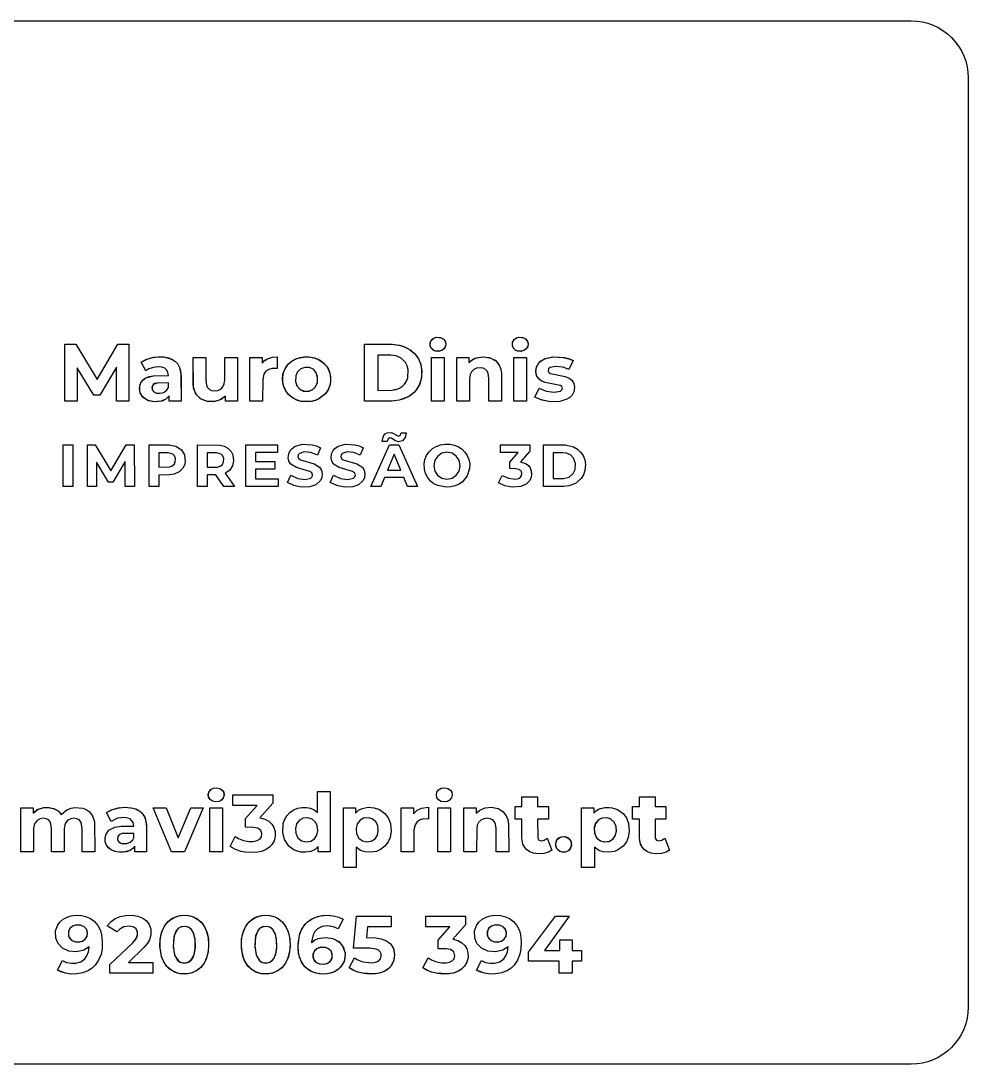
# Model space of a CAD drawing. Header units: millimetres. Extents: x 0 to 85, y 0 to 55.
# Drawn here: x 35 to 85, y 0 to 55 of the extents above; entities that cross this region are included whole.
import ezdxf

# ---------------------------------------------------------------- set-up
doc = ezdxf.new("R2010")
doc.units = ezdxf.units.MM
for name, color, linetype in [('1_BASE_PRETO', 250, 'Continuous'), ('2_COBRE', 30, 'Continuous'), ('3_BRANCO', 7, 'Continuous')]:
    doc.layers.add(name, color=color, linetype=linetype)

msp = doc.modelspace()

# ---------------------------------------------------------------- linework, layer by layer
at = {"layer": '1_BASE_PRETO'}
msp.add_lwpolyline([(3, 55), (82, 55), (82.294, 54.986), (82.585, 54.942), (82.871, 54.871), (83.148, 54.772), (83.414, 54.646), (83.667, 54.494), (83.903, 54.319), (84.121, 54.121), (84.319, 53.903), (84.494, 53.667), (84.646, 53.414), (84.772, 53.148), (84.871, 52.871), (84.942, 52.585), (84.986, 52.294), (85, 52), (85, 3), (84.986, 2.706), (84.942, 2.415), (84.871, 2.129), (84.772, 1.852), (84.646, 1.586), (84.494, 1.333), (84.319, 1.097), (84.121, 0.879), (83.903, 0.681), (83.667, 0.506), (83.414, 0.354), (83.148, 0.228), (82.871, 0.129), (82.585, 0.058), (82.294, 0.014), (82, 0), (3, 0)], dxfattribs=at)
at = {"layer": '2_COBRE'}
for points in [[(37.366, 34.95), (37.366, 37.95), (37.94, 37.95), (39.064, 36.087), (40.168, 37.95), (40.738, 37.95), (40.747, 34.95), (40.096, 34.95), (40.092, 36.751), (39.208, 35.267), (38.896, 35.267), (38.017, 36.712), (38.017, 34.95)], [(55.32, 37.799), (55.605, 37.638), (55.838, 37.43), (56.018, 37.175), (56.136, 36.878), (56.186, 36.54), (56.155, 36.105), (56.054, 35.799), (55.888, 35.531), (55.668, 35.31), (55.469, 35.175), (54.994, 34.997), (54.631, 34.952), (53.171, 34.95), (53.171, 37.95), (54.725, 37.943), (55.079, 37.883)], [(56.682, 37.753), (56.63, 37.889), (56.644, 38.069), (56.719, 38.194), (56.845, 38.284), (57.005, 38.322), (57.208, 38.298), (57.341, 38.222), (57.428, 38.107), (57.457, 37.963), (57.429, 37.81), (57.343, 37.686), (57.241, 37.616), (57.078, 37.578), (56.905, 37.594), (56.79, 37.646)], [(61.019, 37.753), (60.967, 37.889), (60.981, 38.069), (61.057, 38.194), (61.182, 38.284), (61.342, 38.322), (61.546, 38.298), (61.678, 38.222), (61.765, 38.107), (61.794, 37.963), (61.766, 37.81), (61.681, 37.686), (61.578, 37.616), (61.415, 37.578), (61.242, 37.594), (61.128, 37.646)], [(42.442, 34.945), (42.061, 34.919), (41.703, 35.008), (41.452, 35.198), (41.355, 35.357), (41.313, 35.499), (41.313, 35.733), (41.369, 35.911), (41.476, 36.061), (41.641, 36.179), (42.034, 36.29), (42.826, 36.304), (42.805, 36.461), (42.742, 36.587), (42.637, 36.682), (42.488, 36.739), (42.257, 36.758), (42.039, 36.73), (41.798, 36.648), (41.63, 36.544), (41.39, 37.011), (41.644, 37.149), (42.004, 37.254), (42.275, 37.287), (42.586, 37.28), (43.007, 37.168), (43.203, 37.041), (43.308, 36.931), (43.421, 36.723), (43.468, 36.557), (43.494, 36.266), (43.494, 34.95), (42.868, 34.95), (42.868, 35.237), (42.7, 35.056)], [(44.516, 35.076), (44.279, 35.323), (44.148, 35.689), (44.128, 37.256), (44.797, 37.256), (44.797, 36.051), (44.828, 35.802), (44.875, 35.689), (44.972, 35.581), (45.102, 35.516), (45.264, 35.494), (45.437, 35.518), (45.584, 35.59), (45.698, 35.714), (45.762, 35.856), (45.795, 36.074), (45.796, 37.256), (46.464, 37.256), (46.464, 34.95), (45.83, 34.95), (45.83, 35.22), (45.56, 35.015), (45.219, 34.921), (44.843, 34.944)], [(48.102, 37.209), (48.315, 37.27), (48.56, 37.29), (48.56, 36.673), (48.304, 36.675), (48.119, 36.625), (47.966, 36.525), (47.858, 36.372), (47.799, 36.103), (47.797, 34.95), (47.128, 34.95), (47.128, 37.256), (47.767, 37.256), (47.767, 36.953), (47.921, 37.108)], [(49.353, 35.136), (49.163, 35.296), (49.012, 35.492), (48.906, 35.718), (48.854, 35.969), (48.854, 36.239), (48.906, 36.491), (49.012, 36.718), (49.163, 36.914), (49.353, 37.072), (49.579, 37.193), (50.043, 37.288), (50.327, 37.276), (50.588, 37.215), (50.823, 37.106), (51.023, 36.957), (51.183, 36.772), (51.276, 36.61), (51.339, 36.433), (51.378, 36.172), (51.373, 35.969), (51.321, 35.718), (51.217, 35.492), (51.067, 35.296), (50.709, 35.041), (50.461, 34.954), (50.258, 34.922), (49.768, 34.954), (49.579, 35.014)], [(55.021, 35.634), (55.181, 35.74), (55.311, 35.877), (55.455, 36.185), (55.475, 36.615), (55.426, 36.813), (55.338, 36.986), (55.105, 37.217), (54.831, 37.339), (54.559, 37.379), (53.866, 37.38), (53.866, 35.52), (54.617, 35.525), (54.831, 35.561)], [(56.707, 34.95), (56.707, 37.256), (57.376, 37.256), (57.376, 34.95)], [(59.059, 37.229), (59.441, 37.29), (59.797, 37.236), (60.09, 37.075), (60.273, 36.846), (60.352, 36.646), (60.392, 36.406), (60.397, 34.95), (59.728, 34.95), (59.728, 36.167), (59.698, 36.409), (59.65, 36.52), (59.553, 36.626), (59.424, 36.69), (59.261, 36.711), (59.083, 36.688), (58.928, 36.616), (58.81, 36.493), (58.743, 36.352), (58.709, 36.132), (58.708, 34.95), (58.04, 34.95), (58.04, 37.256), (58.678, 37.256), (58.678, 36.982), (58.869, 37.14)], [(61.044, 34.95), (61.044, 37.256), (61.713, 37.256), (61.713, 34.95)], [(62.481, 35.016), (62.154, 35.164), (62.377, 35.644), (62.752, 35.484), (63.178, 35.421), (63.506, 35.477), (63.579, 35.544), (63.602, 35.647), (63.566, 35.725), (63.478, 35.776), (62.7, 35.932), (62.484, 36.026), (62.353, 36.132), (62.247, 36.304), (62.21, 36.544), (62.242, 36.75), (62.363, 36.963), (62.529, 37.105), (62.703, 37.194), (63.147, 37.286), (63.708, 37.248), (63.981, 37.175), (64.164, 37.089), (63.941, 36.613), (63.639, 36.74), (63.234, 36.784), (62.951, 36.724), (62.874, 36.656), (62.848, 36.57), (62.875, 36.483), (62.973, 36.417), (63.752, 36.253), (63.965, 36.161), (64.095, 36.057), (64.204, 35.888), (64.241, 35.687), (64.209, 35.447), (64.113, 35.269), (63.992, 35.149), (63.834, 35.051), (63.474, 34.939), (62.977, 34.922)], [(50.467, 35.575), (50.61, 35.734), (50.69, 35.954), (50.69, 36.254), (50.61, 36.473), (50.467, 36.631), (50.274, 36.722), (50.018, 36.734), (49.816, 36.664), (49.637, 36.5), (49.544, 36.289), (49.531, 35.989), (49.62, 35.734), (49.765, 35.575), (49.987, 35.477), (50.244, 35.477)], [(42.027, 35.821), (41.959, 35.689), (41.972, 35.55), (42.056, 35.441), (42.204, 35.378), (42.398, 35.369), (42.578, 35.416), (42.727, 35.52), (42.826, 35.679), (42.826, 35.914), (42.239, 35.907), (42.11, 35.876)], [(54.77, 32.876), (54.594, 32.998), (54.503, 33.017), (54.41, 32.966), (54.368, 32.832), (54.104, 32.832), (54.172, 33.12), (54.253, 33.225), (54.357, 33.289), (54.597, 33.295), (54.959, 33.099), (55.055, 33.143), (55.103, 33.282), (55.364, 33.282), (55.312, 33.03), (55.168, 32.858), (54.97, 32.811)], [(37.78, 32.65), (37.78, 30.45), (37.271, 30.45), (37.271, 32.65)], [(38.553, 30.45), (38.553, 32.65), (38.974, 32.65), (39.798, 31.284), (40.608, 32.65), (41.026, 32.65), (41.033, 30.45), (40.555, 30.45), (40.552, 31.77), (39.904, 30.683), (39.675, 30.683), (39.031, 31.742), (39.031, 30.45)], [(43.224, 32.572), (43.519, 32.379), (43.672, 32.125), (43.709, 31.756), (43.672, 31.581), (43.597, 31.427), (43.387, 31.217), (43.132, 31.104), (42.873, 31.06), (42.315, 31.057), (42.315, 30.45), (41.806, 30.45), (41.806, 32.65), (42.873, 32.646)], [(45.555, 32.631), (45.775, 32.574), (45.958, 32.478), (46.141, 32.296), (46.225, 32.125), (46.264, 31.803), (46.209, 31.542), (46.041, 31.3), (45.815, 31.155), (46.306, 30.45), (45.756, 30.45), (45.334, 31.063), (44.867, 31.063), (44.867, 30.45), (44.358, 30.45), (44.358, 32.65)], [(46.919, 32.65), (48.582, 32.65), (48.582, 32.241), (47.425, 32.241), (47.425, 31.764), (48.447, 31.764), (48.447, 31.368), (47.425, 31.368), (47.425, 30.859), (48.623, 30.859), (48.623, 30.45), (46.919, 30.45)], [(49.449, 30.498), (49.107, 30.667), (49.28, 31.05), (49.653, 30.873), (50.035, 30.821), (50.33, 30.886), (50.408, 30.967), (50.429, 31.074), (50.386, 31.174), (50.281, 31.244), (49.575, 31.447), (49.285, 31.63), (49.185, 31.787), (49.151, 31.968), (49.176, 32.183), (49.253, 32.347), (49.351, 32.461), (49.521, 32.576), (49.901, 32.679), (50.406, 32.657), (50.64, 32.592), (50.842, 32.493), (50.684, 32.106), (50.346, 32.245), (49.991, 32.276), (49.739, 32.196), (49.677, 32.12), (49.657, 32.028), (49.691, 31.925), (49.788, 31.853), (50.511, 31.646), (50.802, 31.464), (50.901, 31.307), (50.935, 31.128), (50.91, 30.917), (50.832, 30.755), (50.601, 30.547), (50.29, 30.436), (49.846, 30.419)], [(51.706, 30.498), (51.363, 30.667), (51.536, 31.05), (51.91, 30.873), (52.292, 30.821), (52.586, 30.886), (52.665, 30.967), (52.686, 31.074), (52.642, 31.174), (52.537, 31.244), (51.832, 31.447), (51.541, 31.63), (51.442, 31.787), (51.408, 31.968), (51.433, 32.183), (51.509, 32.347), (51.608, 32.461), (51.777, 32.576), (52.157, 32.679), (52.662, 32.657), (52.896, 32.592), (53.098, 32.493), (52.941, 32.106), (52.602, 32.245), (52.248, 32.276), (51.995, 32.196), (51.933, 32.12), (51.913, 32.028), (51.947, 31.925), (52.045, 31.853), (52.768, 31.646), (53.058, 31.464), (53.158, 31.307), (53.192, 31.128), (53.167, 30.917), (53.089, 30.755), (52.857, 30.547), (52.546, 30.436), (52.103, 30.419)], [(54.484, 32.65), (54.987, 32.65), (55.971, 30.45), (55.436, 30.45), (55.241, 30.921), (54.221, 30.921), (54.025, 30.45), (53.504, 30.45)], [(57.038, 30.497), (56.831, 30.599), (56.654, 30.736), (56.486, 30.94), (56.386, 31.139), (56.328, 31.36), (56.317, 31.647), (56.357, 31.875), (56.442, 32.083), (56.565, 32.267), (56.759, 32.45), (56.954, 32.566), (57.175, 32.646), (57.415, 32.684), (57.67, 32.68), (57.907, 32.633), (58.122, 32.546), (58.31, 32.423), (58.467, 32.267), (58.59, 32.084), (58.676, 31.877), (58.717, 31.648), (58.713, 31.406), (58.59, 31.015), (58.344, 30.705), (58.162, 30.576), (57.952, 30.481), (57.72, 30.426), (57.468, 30.413)], [(60.571, 30.486), (60.232, 30.648), (60.43, 31.038), (60.756, 30.883), (61.132, 30.843), (61.287, 30.877), (61.4, 30.948), (61.453, 31.026), (61.47, 31.147), (61.423, 31.272), (61.304, 31.357), (61.141, 31.39), (60.826, 31.393), (60.826, 31.729), (61.279, 32.241), (60.342, 32.241), (60.342, 32.65), (61.882, 32.65), (61.882, 32.32), (61.388, 31.757), (61.685, 31.656), (61.815, 31.553), (61.908, 31.428), (61.964, 31.285), (61.982, 31.086), (61.959, 30.943), (61.886, 30.775), (61.698, 30.579), (61.408, 30.448), (60.98, 30.415)], [(64.184, 32.539), (64.393, 32.421), (64.564, 32.269), (64.696, 32.081), (64.783, 31.864), (64.82, 31.616), (64.796, 31.297), (64.723, 31.072), (64.601, 30.876), (64.293, 30.615), (63.945, 30.484), (63.679, 30.451), (62.608, 30.45), (62.608, 32.65), (63.748, 32.645)], [(43.141, 31.639), (43.188, 31.751), (43.194, 31.921), (43.141, 32.067), (43.057, 32.154), (42.819, 32.231), (42.315, 32.235), (42.315, 31.471), (42.899, 31.488), (43.031, 31.536)], [(45.676, 31.614), (45.74, 31.751), (45.746, 31.921), (45.693, 32.067), (45.609, 32.154), (45.371, 32.231), (44.867, 32.235), (44.867, 31.468), (45.413, 31.477), (45.553, 31.518)], [(54.382, 31.308), (55.081, 31.308), (54.732, 32.15)], [(57.789, 30.896), (58.007, 31.041), (58.153, 31.264), (58.205, 31.55), (58.153, 31.836), (58.009, 32.059), (57.79, 32.204), (57.517, 32.254), (57.245, 32.204), (57.027, 32.059), (56.881, 31.836), (56.829, 31.55), (56.881, 31.266), (57.025, 31.041), (57.244, 30.896), (57.517, 30.846)], [(63.965, 30.951), (64.177, 31.13), (64.283, 31.356), (64.298, 31.671), (64.197, 31.943), (64.026, 32.113), (63.826, 32.202), (63.626, 32.231), (63.118, 32.232), (63.118, 30.868), (63.668, 30.871)], [(44.942, 14.109), (44.936, 14.261), (44.988, 14.397), (45.096, 14.504), (45.211, 14.556), (45.383, 14.572), (45.544, 14.537), (45.689, 14.43), (45.752, 14.303), (45.758, 14.148), (45.707, 14.007), (45.601, 13.897), (45.486, 13.845), (45.311, 13.828), (45.151, 13.866), (45.025, 13.956)], [(49.18, 11.491), (48.946, 11.837), (48.855, 12.213), (48.887, 12.692), (48.946, 12.873), (49.066, 13.084), (49.223, 13.259), (49.414, 13.394), (49.634, 13.488), (49.874, 13.534), (50.115, 13.535), (50.325, 13.494), (50.511, 13.411), (50.691, 13.265), (50.691, 14.38), (51.36, 14.38), (51.36, 11.2), (50.721, 11.2), (50.721, 11.467), (50.564, 11.321), (50.335, 11.212), (50.061, 11.167), (49.812, 11.179), (49.467, 11.285)], [(56.986, 14.054), (56.957, 14.2), (56.986, 14.346), (57.073, 14.466), (57.206, 14.546), (57.373, 14.573), (57.569, 14.537), (57.695, 14.451), (57.77, 14.33), (57.787, 14.18), (57.748, 14.033), (57.652, 13.916), (57.543, 13.854), (57.373, 13.827), (57.206, 13.854), (57.073, 13.934)], [(46.367, 11.31), (46.076, 11.47), (46.346, 12.001), (46.531, 11.89), (46.79, 11.79), (47.064, 11.738), (47.303, 11.736), (47.514, 11.782), (47.668, 11.879), (47.74, 11.985), (47.763, 12.151), (47.699, 12.321), (47.537, 12.437), (47.315, 12.482), (46.886, 12.486), (46.886, 12.944), (47.502, 13.643), (46.226, 13.643), (46.226, 14.2), (48.326, 14.2), (48.326, 13.75), (47.651, 12.982), (47.911, 12.915), (48.121, 12.803), (48.282, 12.651), (48.392, 12.472), (48.452, 12.267), (48.458, 12.017), (48.398, 11.779), (48.302, 11.6), (48.162, 11.444), (47.976, 11.314), (47.744, 11.216), (47.538, 11.171), (46.97, 11.162), (46.66, 11.216)], [(61.524, 11.605), (61.465, 11.908), (61.463, 12.911), (61.107, 12.911), (61.107, 13.586), (61.463, 13.586), (61.463, 14.096), (62.291, 14.096), (62.291, 13.586), (62.866, 13.586), (62.866, 12.911), (62.291, 12.911), (62.301, 11.916), (62.368, 11.813), (62.499, 11.777), (62.642, 11.802), (62.806, 11.908), (63.046, 11.281), (62.868, 11.175), (62.629, 11.105), (62.32, 11.088), (62.088, 11.121), (61.886, 11.196), (61.716, 11.315), (61.624, 11.418)], [(67.703, 11.675), (67.667, 11.908), (67.664, 12.911), (67.309, 12.911), (67.309, 13.586), (67.664, 13.586), (67.664, 14.096), (68.493, 14.096), (68.493, 13.586), (69.067, 13.586), (69.067, 12.911), (68.493, 12.911), (68.503, 11.916), (68.57, 11.813), (68.7, 11.777), (68.844, 11.802), (69.008, 11.908), (69.247, 11.281), (69.069, 11.175), (68.83, 11.105), (68.522, 11.088), (68.289, 11.121), (68.087, 11.196), (67.917, 11.315), (67.787, 11.476)], [(36.252, 13.529), (36.539, 13.534), (36.821, 13.461), (37.017, 13.345), (37.176, 13.164), (37.472, 13.412), (37.694, 13.5), (37.877, 13.534), (38.312, 13.501), (38.492, 13.431), (38.647, 13.325), (38.826, 13.096), (38.929, 12.781), (38.949, 11.2), (38.28, 11.2), (38.28, 12.417), (38.251, 12.659), (38.206, 12.77), (38.114, 12.876), (37.991, 12.94), (37.839, 12.961), (37.675, 12.938), (37.533, 12.866), (37.425, 12.746), (37.364, 12.609), (37.334, 12.398), (37.333, 11.2), (36.664, 11.2), (36.664, 12.417), (36.636, 12.659), (36.592, 12.77), (36.501, 12.876), (36.38, 12.94), (36.227, 12.961), (36.063, 12.938), (35.921, 12.866), (35.813, 12.746), (35.753, 12.609), (35.722, 12.398), (35.721, 11.2), (35.053, 11.2), (35.053, 13.506), (35.691, 13.506), (35.691, 13.239), (35.957, 13.441)], [(40.622, 11.195), (40.191, 11.174), (39.963, 11.225), (39.809, 11.297), (39.657, 11.419), (39.568, 11.541), (39.501, 11.713), (39.485, 11.905), (39.521, 12.093), (39.684, 12.337), (39.997, 12.498), (40.339, 12.551), (41.006, 12.554), (40.973, 12.745), (40.817, 12.932), (40.527, 13.007), (40.148, 12.962), (39.81, 12.794), (39.57, 13.261), (39.872, 13.418), (40.238, 13.514), (40.564, 13.54), (40.948, 13.5), (41.187, 13.418), (41.383, 13.291), (41.531, 13.117), (41.628, 12.893), (41.674, 12.516), (41.674, 11.2), (41.049, 11.2), (41.049, 11.487), (40.948, 11.361), (40.803, 11.259)], [(42.021, 13.506), (42.711, 13.506), (43.349, 11.936), (44.01, 13.506), (44.653, 13.506), (43.68, 11.2), (42.99, 11.2)], [(45.681, 13.506), (45.681, 11.2), (45.013, 11.2), (45.013, 13.506)], [(53.042, 13.477), (53.366, 13.539), (53.676, 13.516), (53.958, 13.42), (54.243, 13.215), (54.422, 12.979), (54.536, 12.689), (54.573, 12.281), (54.52, 11.951), (54.422, 11.723), (54.243, 11.487), (54.011, 11.311), (53.793, 11.218), (53.49, 11.167), (53.204, 11.186), (52.96, 11.27), (52.731, 11.446), (52.731, 10.369), (52.063, 10.369), (52.063, 13.506), (52.701, 13.506), (52.701, 13.239), (52.86, 13.384)], [(56.182, 13.494), (56.537, 13.54), (56.537, 12.923), (56.282, 12.925), (56.096, 12.875), (55.944, 12.775), (55.835, 12.622), (55.776, 12.353), (55.774, 11.2), (55.106, 11.2), (55.106, 13.506), (55.744, 13.506), (55.744, 13.203), (55.94, 13.387)], [(57.707, 13.506), (57.707, 11.2), (57.039, 11.2), (57.039, 13.506)], [(59.536, 13.509), (59.87, 13.539), (60.218, 13.47), (60.465, 13.325), (60.647, 13.096), (60.727, 12.896), (60.766, 12.656), (60.771, 11.2), (60.103, 11.2), (60.103, 12.417), (60.072, 12.659), (60.025, 12.77), (59.928, 12.876), (59.798, 12.94), (59.636, 12.961), (59.457, 12.938), (59.302, 12.866), (59.184, 12.743), (59.118, 12.602), (59.084, 12.382), (59.083, 11.2), (58.414, 11.2), (58.414, 13.506), (59.053, 13.506), (59.053, 13.232), (59.243, 13.39)], [(65.599, 13.477), (65.923, 13.539), (66.233, 13.516), (66.515, 13.42), (66.8, 13.215), (66.979, 12.979), (67.093, 12.689), (67.13, 12.281), (67.077, 11.951), (66.979, 11.723), (66.8, 11.487), (66.568, 11.311), (66.35, 11.218), (66.047, 11.167), (65.761, 11.186), (65.517, 11.27), (65.289, 11.446), (65.289, 10.369), (64.62, 10.369), (64.62, 13.506), (65.259, 13.506), (65.259, 13.239), (65.417, 13.384)], [(50.532, 11.885), (50.654, 12.072), (50.703, 12.314), (50.676, 12.573), (50.573, 12.775), (50.413, 12.914), (50.181, 12.988), (49.929, 12.964), (49.742, 12.862), (49.59, 12.667), (49.529, 12.431), (49.546, 12.169), (49.657, 11.932), (49.844, 11.777), (50.084, 11.715), (50.33, 11.752)], [(53.726, 11.885), (53.846, 12.072), (53.896, 12.314), (53.869, 12.573), (53.766, 12.775), (53.581, 12.929), (53.375, 12.988), (53.122, 12.964), (52.935, 12.862), (52.785, 12.667), (52.726, 12.431), (52.751, 12.136), (52.871, 11.908), (53.065, 11.764), (53.277, 11.715), (53.526, 11.752)], [(66.283, 11.885), (66.404, 12.072), (66.453, 12.314), (66.426, 12.573), (66.323, 12.775), (66.138, 12.929), (65.933, 12.988), (65.679, 12.964), (65.492, 12.862), (65.342, 12.667), (65.283, 12.431), (65.308, 12.136), (65.428, 11.908), (65.622, 11.764), (65.834, 11.715), (66.083, 11.752)], [(40.158, 12), (40.145, 11.822), (40.236, 11.691), (40.414, 11.622), (40.641, 11.628), (40.813, 11.695), (40.946, 11.817), (41.006, 11.929), (41.006, 12.164), (40.382, 12.152), (40.243, 12.102)], [(63.327, 11.333), (63.26, 11.481), (63.253, 11.657), (63.308, 11.809), (63.422, 11.924), (63.566, 11.987), (63.732, 11.993), (63.883, 11.941), (64.003, 11.835), (64.069, 11.69), (64.075, 11.515), (64.021, 11.36), (63.91, 11.241), (63.765, 11.176), (63.598, 11.17), (63.448, 11.223)], [(37.405, 4.79), (36.984, 4.954), (37.241, 5.464), (37.451, 5.361), (37.711, 5.317), (37.95, 5.324), (38.209, 5.399), (38.417, 5.55), (38.534, 5.712), (38.61, 5.915), (38.645, 6.186), (38.364, 6.002), (37.986, 5.921), (37.575, 5.96), (37.248, 6.112), (37.007, 6.36), (36.89, 6.638), (36.882, 7.03), (36.991, 7.339), (37.121, 7.509), (37.286, 7.647), (37.484, 7.752), (37.704, 7.821), (37.942, 7.85), (38.243, 7.836), (38.461, 7.79), (38.719, 7.68), (38.937, 7.518), (39.112, 7.306), (39.241, 7.043), (39.304, 6.813), (39.343, 6.46), (39.327, 6.067), (39.275, 5.799), (39.15, 5.486), (38.97, 5.225), (38.805, 5.066), (38.612, 4.937), (38.32, 4.816), (37.992, 4.756), (37.721, 4.751)], [(41.133, 6.623), (41.201, 6.809), (41.198, 6.996), (41.131, 7.13), (41.004, 7.221), (40.775, 7.268), (40.479, 7.233), (40.259, 7.124), (40.108, 6.969), (39.602, 7.294), (39.808, 7.525), (40.022, 7.67), (40.276, 7.778), (40.56, 7.838), (40.924, 7.847), (41.221, 7.798), (41.474, 7.695), (41.675, 7.546), (41.819, 7.354), (41.895, 7.122), (41.899, 6.819), (41.831, 6.558), (41.726, 6.373), (41.558, 6.169), (40.715, 5.366), (42.006, 5.366), (42.006, 4.8), (39.739, 4.8), (39.739, 5.25), (40.948, 6.392)], [(42.7, 5.209), (42.546, 5.46), (42.461, 5.681), (42.381, 6.203), (42.394, 6.583), (42.439, 6.839), (42.515, 7.069), (42.658, 7.333), (42.841, 7.545), (43.005, 7.669), (43.25, 7.786), (43.451, 7.835), (43.739, 7.85), (43.95, 7.822), (44.146, 7.762), (44.384, 7.631), (44.586, 7.446), (44.749, 7.208), (44.869, 6.919), (44.936, 6.583), (44.949, 6.203), (44.909, 5.844), (44.815, 5.531), (44.672, 5.267), (44.49, 5.055), (44.268, 4.896), (44.017, 4.794), (43.739, 4.75), (43.382, 4.778), (43.125, 4.865), (42.893, 5.01)], [(46.994, 5.209), (46.841, 5.46), (46.755, 5.681), (46.675, 6.203), (46.689, 6.583), (46.734, 6.839), (46.809, 7.069), (46.952, 7.333), (47.086, 7.497), (47.299, 7.669), (47.481, 7.762), (47.745, 7.835), (48.033, 7.85), (48.244, 7.822), (48.44, 7.762), (48.678, 7.631), (48.88, 7.446), (49.043, 7.208), (49.163, 6.919), (49.23, 6.583), (49.243, 6.203), (49.203, 5.844), (49.11, 5.531), (48.967, 5.267), (48.784, 5.055), (48.563, 4.896), (48.311, 4.794), (48.033, 4.75), (47.677, 4.778), (47.419, 4.865), (47.188, 5.01)], [(49.985, 5.183), (49.832, 5.421), (49.728, 5.71), (49.676, 6.048), (49.671, 6.338), (49.765, 6.884), (49.864, 7.114), (50.044, 7.375), (50.211, 7.534), (50.404, 7.663), (50.697, 7.784), (50.939, 7.834), (51.247, 7.851), (51.525, 7.826), (51.823, 7.751), (52.035, 7.646), (51.778, 7.136), (51.54, 7.247), (51.216, 7.286), (50.93, 7.248), (50.697, 7.135), (50.556, 7.001), (50.454, 6.825), (50.374, 6.442), (50.374, 6.413), (50.526, 6.534), (50.721, 6.624), (51.114, 6.681), (51.492, 6.625), (51.682, 6.542), (51.845, 6.426), (52.057, 6.153), (52.145, 5.803), (52.092, 5.411), (51.929, 5.132), (51.731, 4.953), (51.482, 4.827), (51.198, 4.76), (50.93, 4.75), (50.627, 4.791), (50.359, 4.887), (50.128, 5.037)], [(52.767, 4.868), (52.361, 5.07), (52.635, 5.601), (52.82, 5.49), (53.076, 5.39), (53.539, 5.332), (53.761, 5.368), (53.899, 5.434), (54.012, 5.558), (54.048, 5.685), (54.04, 5.81), (53.989, 5.927), (53.906, 6.006), (53.777, 6.064), (53.456, 6.11), (52.584, 6.111), (52.738, 7.8), (54.568, 7.8), (54.568, 7.243), (53.318, 7.243), (53.268, 6.673), (53.765, 6.662), (54.053, 6.613), (54.334, 6.498), (54.54, 6.337), (54.691, 6.088), (54.752, 5.743), (54.704, 5.439), (54.56, 5.166), (54.363, 4.979), (54.153, 4.861), (53.965, 4.799), (53.67, 4.754), (53.07, 4.79)], [(56.651, 4.868), (56.248, 5.07), (56.518, 5.601), (56.703, 5.49), (56.962, 5.39), (57.237, 5.338), (57.475, 5.336), (57.649, 5.368), (57.815, 5.456), (57.899, 5.556), (57.936, 5.717), (57.871, 5.921), (57.709, 6.037), (57.487, 6.082), (57.058, 6.086), (57.058, 6.544), (57.674, 7.243), (56.398, 7.243), (56.398, 7.8), (58.498, 7.8), (58.498, 7.35), (57.824, 6.582), (58.083, 6.515), (58.293, 6.403), (58.454, 6.251), (58.564, 6.072), (58.624, 5.867), (58.63, 5.617), (58.57, 5.379), (58.443, 5.159), (58.247, 4.976), (58.039, 4.86), (57.851, 4.798), (57.557, 4.754), (56.956, 4.79)], [(59.497, 4.79), (59.076, 4.954), (59.334, 5.464), (59.543, 5.361), (59.804, 5.317), (60.043, 5.324), (60.302, 5.399), (60.51, 5.55), (60.627, 5.712), (60.703, 5.915), (60.738, 6.186), (60.456, 6.002), (60.079, 5.921), (59.668, 5.96), (59.341, 6.112), (59.1, 6.36), (58.983, 6.638), (58.974, 7.03), (59.084, 7.339), (59.214, 7.509), (59.378, 7.647), (59.577, 7.752), (59.797, 7.821), (60.034, 7.85), (60.335, 7.836), (60.554, 7.79), (60.812, 7.68), (61.03, 7.518), (61.204, 7.306), (61.334, 7.043), (61.397, 6.813), (61.436, 6.46), (61.42, 6.067), (61.368, 5.799), (61.243, 5.486), (61.063, 5.225), (60.897, 5.066), (60.705, 4.937), (60.413, 4.816), (60.085, 4.756), (59.814, 4.751)], [(63.439, 5.43), (61.824, 5.43), (61.824, 5.897), (63.238, 7.8), (63.966, 7.8), (62.654, 5.996), (63.461, 5.996), (63.461, 6.557), (64.116, 6.557), (64.116, 5.996), (64.605, 5.996), (64.605, 5.43), (64.116, 5.43), (64.116, 4.8), (63.439, 4.8)], [(38.445, 6.581), (38.546, 6.742), (38.567, 6.937), (38.507, 7.116), (38.373, 7.25), (38.172, 7.324), (37.933, 7.324), (37.742, 7.256), (37.609, 7.125), (37.551, 6.966), (37.558, 6.771), (37.613, 6.64), (37.744, 6.515), (37.924, 6.448), (38.114, 6.439), (38.299, 6.484)], [(44.108, 5.594), (44.204, 5.838), (44.249, 6.17), (44.233, 6.607), (44.162, 6.895), (44.045, 7.096), (43.889, 7.216), (43.7, 7.263), (43.474, 7.229), (43.337, 7.145), (43.246, 7.038), (43.119, 6.713), (43.085, 6.17), (43.173, 5.705), (43.337, 5.455), (43.445, 5.384), (43.598, 5.34), (43.766, 5.345), (43.889, 5.384), (44.021, 5.478)], [(48.403, 5.594), (48.498, 5.838), (48.543, 6.17), (48.528, 6.607), (48.456, 6.895), (48.339, 7.096), (48.183, 7.216), (47.994, 7.263), (47.768, 7.229), (47.632, 7.145), (47.54, 7.038), (47.413, 6.713), (47.379, 6.17), (47.467, 5.705), (47.632, 5.455), (47.739, 5.384), (47.892, 5.34), (48.061, 5.345), (48.183, 5.384), (48.316, 5.478)], [(60.538, 6.581), (60.639, 6.742), (60.66, 6.937), (60.6, 7.116), (60.466, 7.25), (60.265, 7.324), (60.025, 7.324), (59.835, 7.256), (59.702, 7.125), (59.644, 6.966), (59.65, 6.771), (59.706, 6.64), (59.837, 6.515), (60.017, 6.448), (60.207, 6.439), (60.392, 6.484)], [(51.35, 5.403), (51.458, 5.588), (51.468, 5.792), (51.405, 5.96), (51.275, 6.085), (51.094, 6.152), (50.846, 6.154), (50.649, 6.08), (50.511, 5.946), (50.451, 5.79), (50.455, 5.614), (50.523, 5.464), (50.645, 5.35), (50.818, 5.282), (51.029, 5.269), (51.208, 5.311)]]:
    msp.add_lwpolyline(points, close=True, dxfattribs=at)
at = {"layer": '3_BRANCO'}
for points in [[(38.017, 34.95), (37.366, 34.95), (37.366, 37.95), (37.94, 37.95), (39.064, 36.087), (40.168, 37.95), (40.738, 37.95), (40.747, 34.95), (40.096, 34.95), (40.092, 36.751), (39.208, 35.267), (38.896, 35.267), (38.017, 36.712)], [(55.242, 37.831), (55.538, 37.683), (55.784, 37.487), (55.978, 37.243), (56.113, 36.956), (56.18, 36.628), (56.17, 36.188), (56.086, 35.872), (55.935, 35.594), (55.784, 35.414), (55.538, 35.217), (55.242, 35.069), (54.994, 34.997), (54.631, 34.952), (53.171, 34.95), (53.171, 37.95), (54.631, 37.948), (54.994, 37.903)], [(56.7, 37.729), (56.636, 37.859), (56.636, 38.041), (56.7, 38.171), (56.817, 38.27), (56.97, 38.319), (57.178, 38.307), (57.318, 38.241), (57.415, 38.132), (57.456, 37.994), (57.439, 37.838), (57.365, 37.709), (57.269, 37.631), (57.114, 37.582), (56.937, 37.587), (56.817, 37.63)], [(61.037, 37.729), (60.973, 37.859), (60.973, 38.041), (61.037, 38.171), (61.154, 38.27), (61.308, 38.319), (61.515, 38.307), (61.655, 38.241), (61.753, 38.132), (61.793, 37.994), (61.776, 37.838), (61.702, 37.709), (61.606, 37.631), (61.451, 37.582), (61.274, 37.587), (61.154, 37.63)], [(42.491, 34.957), (42.112, 34.917), (41.783, 34.975), (41.504, 35.142), (41.341, 35.392), (41.304, 35.614), (41.34, 35.843), (41.45, 36.033), (41.604, 36.158), (41.817, 36.248), (42.034, 36.29), (42.826, 36.304), (42.805, 36.461), (42.742, 36.587), (42.637, 36.682), (42.488, 36.739), (42.257, 36.758), (42.039, 36.73), (41.798, 36.648), (41.63, 36.544), (41.39, 37.011), (41.741, 37.186), (42.058, 37.264), (42.329, 37.289), (42.586, 37.28), (42.852, 37.228), (43.203, 37.041), (43.308, 36.931), (43.421, 36.723), (43.491, 36.368), (43.494, 34.95), (42.868, 34.95), (42.868, 35.237), (42.7, 35.056)], [(44.558, 35.051), (44.307, 35.281), (44.16, 35.629), (44.13, 35.883), (44.128, 37.256), (44.797, 37.256), (44.797, 36.051), (44.828, 35.802), (44.875, 35.689), (44.972, 35.581), (45.102, 35.516), (45.264, 35.494), (45.437, 35.518), (45.584, 35.59), (45.698, 35.714), (45.762, 35.856), (45.795, 36.074), (45.796, 37.256), (46.464, 37.256), (46.464, 34.95), (45.83, 34.95), (45.83, 35.22), (45.605, 35.038), (45.27, 34.927), (44.894, 34.934)], [(48.053, 37.188), (48.315, 37.27), (48.56, 37.29), (48.56, 36.673), (48.304, 36.675), (48.119, 36.625), (47.966, 36.525), (47.858, 36.372), (47.799, 36.103), (47.797, 34.95), (47.128, 34.95), (47.128, 37.256), (47.767, 37.256), (47.767, 36.953), (47.882, 37.077)], [(49.406, 35.102), (49.207, 35.253), (49.046, 35.44), (48.928, 35.66), (48.862, 35.904), (48.849, 36.171), (48.888, 36.43), (48.981, 36.663), (49.122, 36.868), (49.302, 37.036), (49.52, 37.167), (49.768, 37.252), (49.972, 37.284), (50.258, 37.284), (50.525, 37.235), (50.767, 37.138), (50.977, 36.998), (51.147, 36.822), (51.248, 36.666), (51.321, 36.494), (51.373, 36.24), (51.373, 35.969), (51.339, 35.779), (51.248, 35.546), (51.108, 35.342), (50.767, 35.07), (50.588, 34.991), (50.327, 34.93), (49.834, 34.94), (49.641, 34.991)], [(54.976, 35.612), (55.144, 35.71), (55.281, 35.84), (55.387, 36), (55.455, 36.185), (55.475, 36.615), (55.426, 36.813), (55.338, 36.986), (55.105, 37.217), (54.831, 37.339), (54.559, 37.379), (53.866, 37.38), (53.866, 35.52), (54.617, 35.525)], [(57.376, 34.95), (56.707, 34.95), (56.707, 37.256), (57.376, 37.256)], [(59.009, 37.21), (59.383, 37.289), (59.75, 37.251), (60.054, 37.105), (60.247, 36.89), (60.352, 36.646), (60.392, 36.406), (60.397, 34.95), (59.728, 34.95), (59.728, 36.167), (59.698, 36.409), (59.65, 36.52), (59.553, 36.626), (59.424, 36.69), (59.261, 36.711), (59.083, 36.688), (58.928, 36.616), (58.81, 36.493), (58.743, 36.352), (58.709, 36.132), (58.708, 34.95), (58.04, 34.95), (58.04, 37.256), (58.678, 37.256), (58.678, 36.982), (58.826, 37.112)], [(61.713, 34.95), (61.044, 34.95), (61.044, 37.256), (61.713, 37.256)], [(62.532, 35.001), (62.154, 35.164), (62.377, 35.644), (62.752, 35.484), (63.178, 35.421), (63.506, 35.477), (63.579, 35.544), (63.602, 35.647), (63.566, 35.725), (63.478, 35.776), (62.7, 35.932), (62.509, 36.012), (62.372, 36.111), (62.258, 36.275), (62.211, 36.506), (62.242, 36.75), (62.336, 36.93), (62.456, 37.052), (62.656, 37.174), (63.085, 37.281), (63.66, 37.257), (63.939, 37.19), (64.164, 37.089), (63.941, 36.613), (63.639, 36.74), (63.234, 36.784), (62.951, 36.724), (62.874, 36.656), (62.848, 36.57), (62.875, 36.483), (62.973, 36.417), (63.752, 36.253), (63.965, 36.161), (64.095, 36.057), (64.204, 35.888), (64.241, 35.687), (64.209, 35.447), (64.113, 35.269), (63.992, 35.149), (63.834, 35.051), (63.474, 34.939), (62.977, 34.922)], [(50.442, 35.558), (50.593, 35.707), (50.683, 35.919), (50.696, 36.218), (50.626, 36.446), (50.49, 36.612), (50.274, 36.722), (50.018, 36.734), (49.816, 36.664), (49.637, 36.5), (49.544, 36.289), (49.531, 35.989), (49.603, 35.762), (49.741, 35.594), (49.957, 35.484), (50.213, 35.471)], [(42.043, 35.837), (41.964, 35.71), (41.972, 35.55), (42.056, 35.441), (42.204, 35.378), (42.398, 35.369), (42.578, 35.416), (42.727, 35.52), (42.826, 35.679), (42.826, 35.914), (42.239, 35.907)], [(44.95, 14.081), (44.933, 14.231), (44.973, 14.372), (45.071, 14.486), (45.211, 14.556), (45.383, 14.572), (45.544, 14.537), (45.669, 14.451), (45.744, 14.33), (45.762, 14.18), (45.722, 14.033), (45.626, 13.916), (45.486, 13.845), (45.311, 13.828), (45.151, 13.866), (45.025, 13.956)], [(67.726, 11.605), (67.667, 11.908), (67.664, 12.911), (67.309, 12.911), (67.309, 13.586), (67.664, 13.586), (67.664, 14.096), (68.493, 14.096), (68.493, 13.586), (69.067, 13.586), (69.067, 12.911), (68.493, 12.911), (68.503, 11.916), (68.57, 11.813), (68.7, 11.777), (68.844, 11.802), (69.008, 11.908), (69.247, 11.281), (69.069, 11.175), (68.83, 11.105), (68.522, 11.088), (68.289, 11.121), (68.087, 11.196), (67.917, 11.315), (67.825, 11.418)], [(36.199, 13.52), (36.478, 13.538), (36.768, 13.482), (37.017, 13.345), (37.176, 13.164), (37.472, 13.412), (37.694, 13.5), (37.877, 13.534), (38.312, 13.501), (38.492, 13.431), (38.647, 13.325), (38.826, 13.096), (38.929, 12.781), (38.949, 11.2), (38.28, 11.2), (38.28, 12.417), (38.251, 12.659), (38.206, 12.77), (38.114, 12.876), (37.991, 12.94), (37.839, 12.961), (37.675, 12.938), (37.533, 12.866), (37.425, 12.746), (37.364, 12.609), (37.334, 12.398), (37.333, 11.2), (36.664, 11.2), (36.664, 12.417), (36.636, 12.659), (36.592, 12.77), (36.501, 12.876), (36.38, 12.94), (36.227, 12.961), (36.063, 12.938), (35.921, 12.866), (35.813, 12.746), (35.753, 12.609), (35.722, 12.398), (35.721, 11.2), (35.053, 11.2), (35.053, 13.506), (35.691, 13.506), (35.691, 13.239), (35.912, 13.418)], [(40.463, 11.17), (40.241, 11.169), (40.006, 11.211), (39.845, 11.277), (39.684, 11.392), (39.568, 11.541), (39.501, 11.713), (39.485, 11.905), (39.521, 12.093), (39.684, 12.337), (39.997, 12.498), (40.339, 12.551), (41.006, 12.554), (40.973, 12.745), (40.817, 12.932), (40.527, 13.007), (40.148, 12.962), (39.81, 12.794), (39.57, 13.261), (39.824, 13.399), (40.184, 13.504), (40.51, 13.539), (40.859, 13.518), (41.112, 13.451), (41.322, 13.339), (41.488, 13.181), (41.601, 12.973), (41.671, 12.618), (41.674, 11.2), (41.049, 11.2), (41.049, 11.487), (40.948, 11.361), (40.803, 11.259)], [(42.99, 11.2), (42.021, 13.506), (42.711, 13.506), (43.349, 11.936), (44.01, 13.506), (44.653, 13.506), (43.68, 11.2)], [(45.013, 13.506), (45.681, 13.506), (45.681, 11.2), (45.013, 11.2)], [(65.551, 13.458), (65.865, 13.535), (66.233, 13.516), (66.515, 13.42), (66.8, 13.215), (66.979, 12.979), (67.093, 12.689), (67.13, 12.281), (67.077, 11.951), (66.979, 11.723), (66.8, 11.487), (66.568, 11.311), (66.35, 11.218), (66.047, 11.167), (65.761, 11.186), (65.517, 11.27), (65.289, 11.446), (65.289, 10.369), (64.62, 10.369), (64.62, 13.506), (65.259, 13.506), (65.259, 13.239), (65.377, 13.355)], [(66.261, 11.864), (66.39, 12.041), (66.451, 12.276), (66.434, 12.539), (66.341, 12.75), (66.165, 12.914), (65.964, 12.984), (65.709, 12.972), (65.516, 12.881), (65.357, 12.696), (65.287, 12.468), (65.299, 12.169), (65.408, 11.932), (65.567, 11.791), (65.802, 11.717), (66.055, 11.742)], [(40.167, 12.019), (40.14, 11.845), (40.217, 11.706), (40.384, 11.628), (40.61, 11.623), (40.813, 11.695), (40.946, 11.817), (41.006, 11.929), (41.006, 12.164), (40.382, 12.152), (40.243, 12.102)], [(63.348, 11.308), (63.268, 11.449), (63.25, 11.622), (63.293, 11.781), (63.371, 11.884), (63.505, 11.969), (63.699, 11.996), (63.855, 11.956), (63.983, 11.86), (64.061, 11.722), (64.079, 11.55), (64.037, 11.388), (63.935, 11.261), (63.796, 11.185), (63.63, 11.167), (63.476, 11.208)], [(37.157, 4.864), (36.984, 4.954), (37.241, 5.464), (37.451, 5.361), (37.711, 5.317), (37.95, 5.324), (38.209, 5.399), (38.417, 5.55), (38.534, 5.712), (38.61, 5.915), (38.645, 6.186), (38.364, 6.002), (37.986, 5.921), (37.575, 5.96), (37.248, 6.112), (37.007, 6.36), (36.89, 6.638), (36.882, 7.03), (36.991, 7.339), (37.121, 7.509), (37.286, 7.647), (37.484, 7.752), (37.704, 7.821), (37.942, 7.85), (38.243, 7.836), (38.461, 7.79), (38.719, 7.68), (38.937, 7.518), (39.112, 7.306), (39.241, 7.043), (39.304, 6.813), (39.343, 6.46), (39.327, 6.067), (39.275, 5.799), (39.15, 5.486), (38.97, 5.225), (38.805, 5.066), (38.612, 4.937), (38.32, 4.816), (37.992, 4.756), (37.721, 4.751), (37.405, 4.79)], [(41.122, 6.604), (41.194, 6.778), (41.204, 6.964), (41.131, 7.13), (41.004, 7.221), (40.775, 7.268), (40.479, 7.233), (40.259, 7.124), (40.108, 6.969), (39.602, 7.294), (39.808, 7.525), (40.022, 7.67), (40.276, 7.778), (40.56, 7.838), (40.924, 7.847), (41.221, 7.798), (41.474, 7.695), (41.675, 7.546), (41.819, 7.354), (41.895, 7.122), (41.899, 6.819), (41.831, 6.558), (41.726, 6.373), (41.558, 6.169), (40.715, 5.366), (42.006, 5.366), (42.006, 4.8), (39.739, 4.8), (39.739, 5.25), (40.948, 6.392)], [(42.745, 5.154), (42.581, 5.392), (42.486, 5.605), (42.386, 6.109), (42.386, 6.491), (42.421, 6.756), (42.486, 6.995), (42.618, 7.272), (42.792, 7.497), (42.948, 7.631), (43.125, 7.735), (43.382, 7.822), (43.592, 7.85), (43.881, 7.835), (44.082, 7.786), (44.327, 7.669), (44.539, 7.497), (44.712, 7.272), (44.844, 6.995), (44.924, 6.671), (44.951, 6.3), (44.924, 5.929), (44.844, 5.605), (44.712, 5.328), (44.539, 5.103), (44.327, 4.931), (44.082, 4.814), (43.811, 4.756), (43.451, 4.765), (43.187, 4.838), (42.948, 4.969)], [(47.039, 5.154), (46.875, 5.392), (46.781, 5.605), (46.68, 6.109), (46.68, 6.491), (46.715, 6.756), (46.781, 6.995), (46.913, 7.272), (47.086, 7.497), (47.242, 7.631), (47.419, 7.735), (47.677, 7.822), (47.886, 7.85), (48.175, 7.835), (48.44, 7.762), (48.621, 7.669), (48.833, 7.497), (49.006, 7.272), (49.138, 6.995), (49.218, 6.671), (49.245, 6.3), (49.218, 5.929), (49.138, 5.605), (49.006, 5.328), (48.833, 5.103), (48.621, 4.931), (48.377, 4.814), (48.105, 4.756), (47.745, 4.765), (47.481, 4.838), (47.242, 4.969)], [(50.03, 5.131), (49.866, 5.357), (49.749, 5.633), (49.695, 5.873), (49.669, 6.236), (49.739, 6.801), (49.827, 7.041), (49.995, 7.315), (50.152, 7.485), (50.337, 7.623), (50.546, 7.731), (50.856, 7.821), (51.199, 7.851), (51.525, 7.826), (51.823, 7.751), (52.035, 7.646), (51.778, 7.136), (51.54, 7.247), (51.216, 7.286), (50.93, 7.248), (50.697, 7.135), (50.556, 7.001), (50.454, 6.825), (50.374, 6.442), (50.374, 6.413), (50.526, 6.534), (50.721, 6.624), (51.114, 6.681), (51.492, 6.625), (51.807, 6.458), (52.034, 6.197), (52.141, 5.857), (52.108, 5.463), (51.963, 5.174), (51.775, 4.985), (51.587, 4.871), (51.373, 4.793), (51.074, 4.75), (50.774, 4.764), (50.488, 4.833), (50.238, 4.956)], [(52.55, 4.958), (52.361, 5.07), (52.635, 5.601), (52.82, 5.49), (53.076, 5.39), (53.539, 5.332), (53.761, 5.368), (53.899, 5.434), (54.012, 5.558), (54.048, 5.685), (54.04, 5.81), (53.989, 5.927), (53.906, 6.006), (53.777, 6.064), (53.456, 6.11), (52.584, 6.111), (52.738, 7.8), (54.568, 7.8), (54.568, 7.243), (53.318, 7.243), (53.268, 6.673), (53.765, 6.662), (54.053, 6.613), (54.334, 6.498), (54.54, 6.337), (54.691, 6.088), (54.751, 5.795), (54.719, 5.487), (54.591, 5.208), (54.451, 5.049), (54.21, 4.888), (53.965, 4.799), (53.748, 4.761), (53.442, 4.749), (53.132, 4.779), (52.825, 4.85)], [(56.434, 4.958), (56.248, 5.07), (56.518, 5.601), (56.703, 5.49), (56.962, 5.39), (57.237, 5.338), (57.475, 5.336), (57.649, 5.368), (57.815, 5.456), (57.899, 5.556), (57.936, 5.717), (57.871, 5.921), (57.709, 6.037), (57.487, 6.082), (57.058, 6.086), (57.058, 6.544), (57.674, 7.243), (56.398, 7.243), (56.398, 7.8), (58.498, 7.8), (58.498, 7.35), (57.824, 6.582), (58.083, 6.515), (58.293, 6.403), (58.454, 6.251), (58.564, 6.072), (58.624, 5.867), (58.63, 5.617), (58.57, 5.379), (58.474, 5.2), (58.292, 5.009), (58.095, 4.886), (57.917, 4.816), (57.635, 4.761), (57.33, 4.749), (57.018, 4.779), (56.71, 4.85)], [(59.25, 4.864), (59.076, 4.954), (59.334, 5.464), (59.543, 5.361), (59.804, 5.317), (60.043, 5.324), (60.302, 5.399), (60.51, 5.55), (60.627, 5.712), (60.703, 5.915), (60.738, 6.186), (60.456, 6.002), (60.079, 5.921), (59.668, 5.96), (59.341, 6.112), (59.1, 6.36), (58.983, 6.638), (58.974, 7.03), (59.084, 7.339), (59.214, 7.509), (59.378, 7.647), (59.577, 7.752), (59.797, 7.821), (60.034, 7.85), (60.335, 7.836), (60.554, 7.79), (60.812, 7.68), (61.03, 7.518), (61.204, 7.306), (61.334, 7.043), (61.397, 6.813), (61.436, 6.46), (61.42, 6.067), (61.368, 5.799), (61.243, 5.486), (61.063, 5.225), (60.897, 5.066), (60.705, 4.937), (60.413, 4.816), (60.085, 4.756), (59.814, 4.751), (59.497, 4.79)], [(63.439, 4.8), (63.439, 5.43), (61.824, 5.43), (61.824, 5.897), (63.238, 7.8), (63.966, 7.8), (62.654, 5.996), (63.461, 5.996), (63.461, 6.557), (64.116, 6.557), (64.116, 5.996), (64.605, 5.996), (64.605, 5.43), (64.116, 5.43), (64.116, 4.8)], [(38.427, 6.564), (38.538, 6.72), (38.569, 6.913), (38.519, 7.096), (38.394, 7.236), (38.201, 7.318), (37.96, 7.328), (37.763, 7.268), (37.623, 7.145), (37.555, 6.991), (37.551, 6.808), (37.595, 6.67), (37.713, 6.536), (37.885, 6.457), (38.085, 6.438), (38.274, 6.474)], [(44.088, 5.562), (44.191, 5.791), (44.245, 6.108), (44.24, 6.551), (44.177, 6.853), (44.067, 7.068), (43.917, 7.201), (43.733, 7.26), (43.504, 7.24), (43.363, 7.166), (43.267, 7.068), (43.13, 6.762), (43.083, 6.234), (43.157, 5.747), (43.313, 5.478), (43.417, 5.399), (43.566, 5.345), (43.733, 5.34), (43.86, 5.371), (43.997, 5.455)], [(48.383, 5.562), (48.486, 5.791), (48.54, 6.108), (48.534, 6.551), (48.471, 6.853), (48.361, 7.068), (48.212, 7.201), (48.028, 7.26), (47.798, 7.24), (47.657, 7.166), (47.561, 7.068), (47.424, 6.762), (47.377, 6.234), (47.451, 5.747), (47.607, 5.478), (47.711, 5.399), (47.86, 5.345), (48.028, 5.34), (48.154, 5.371), (48.291, 5.455)], [(60.52, 6.564), (60.631, 6.72), (60.662, 6.913), (60.612, 7.096), (60.487, 7.236), (60.294, 7.318), (60.053, 7.328), (59.856, 7.268), (59.715, 7.145), (59.648, 6.991), (59.643, 6.808), (59.688, 6.67), (59.806, 6.536), (59.977, 6.457), (60.178, 6.438), (60.367, 6.474)], [(51.333, 5.387), (51.442, 5.542), (51.472, 5.753), (51.423, 5.93), (51.306, 6.064), (51.134, 6.143), (50.874, 6.158), (50.671, 6.093), (50.525, 5.966), (50.456, 5.814), (50.451, 5.638), (50.509, 5.484), (50.624, 5.364), (50.79, 5.288), (51.001, 5.268), (51.185, 5.301)]]:
    msp.add_lwpolyline(points, close=True, dxfattribs=at)

doc.saveas('drawing.dxf')
